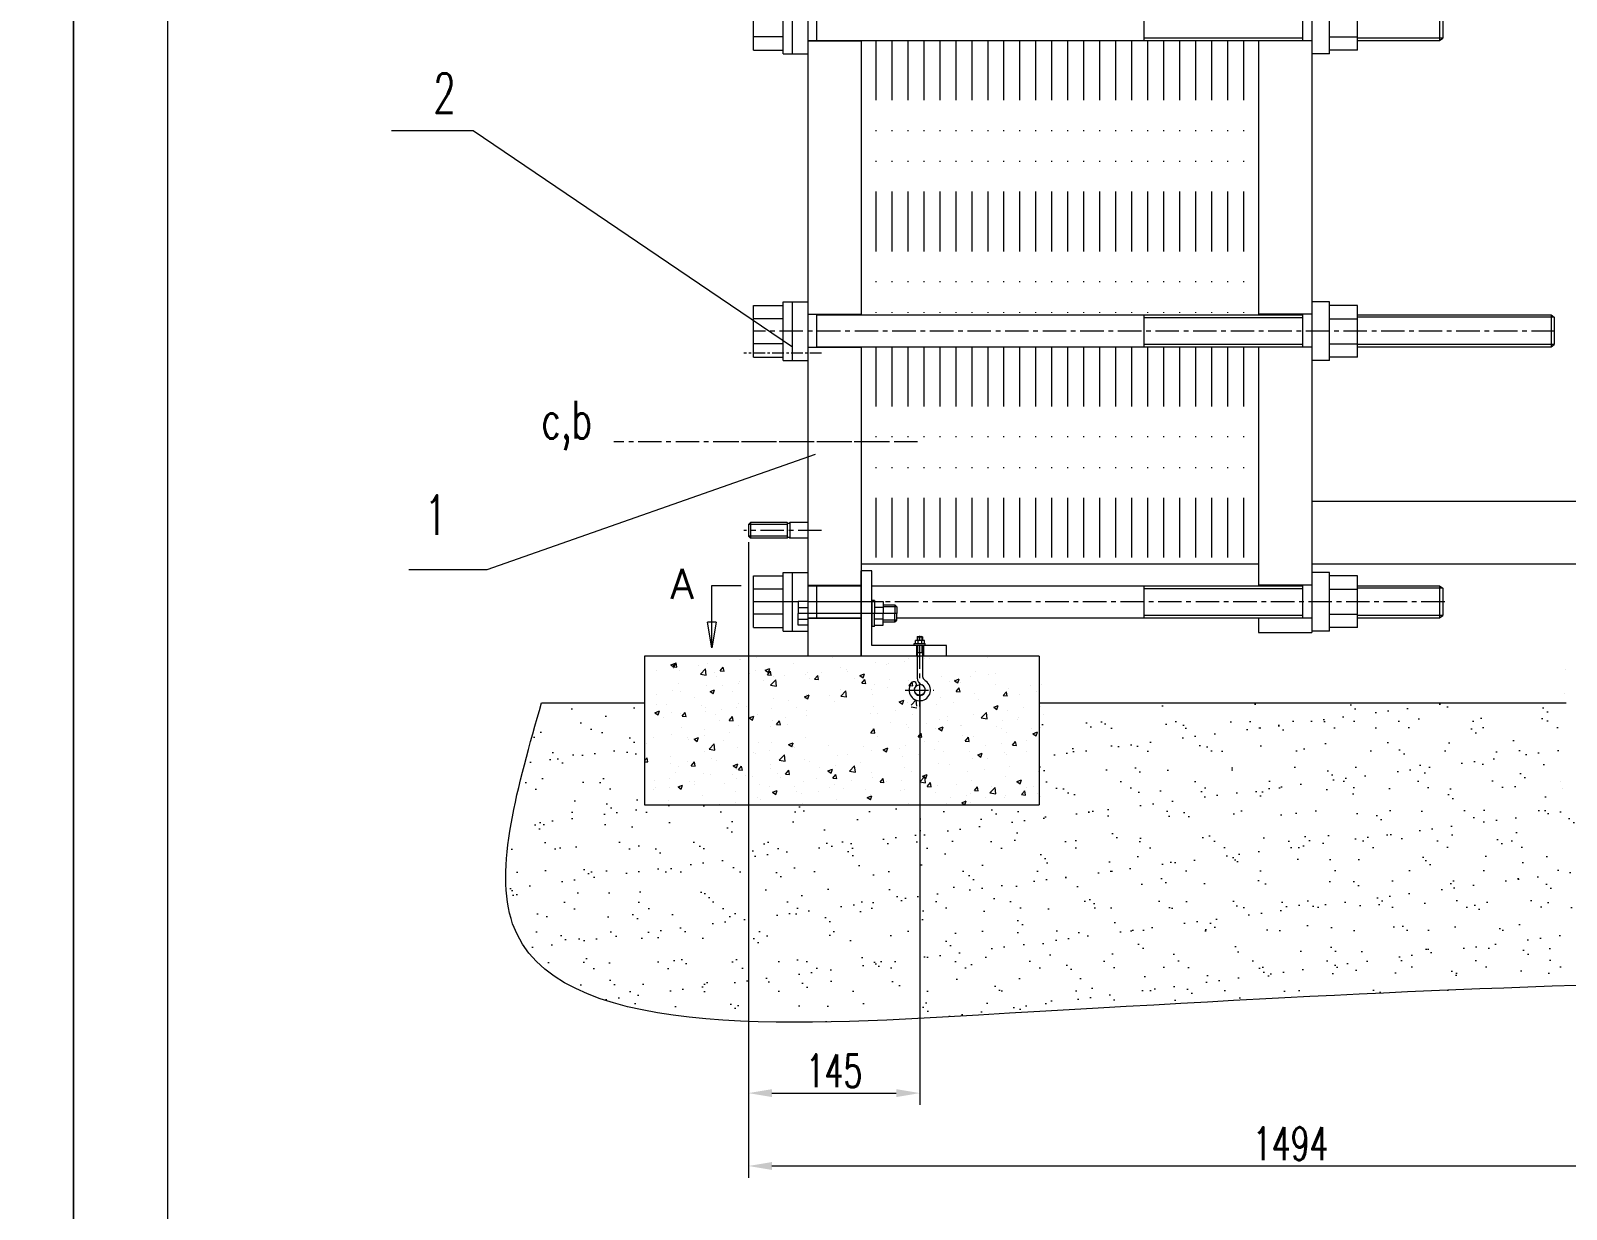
# Model space of a CAD drawing. Header units: millimetres. Extents: x -394 to 6212, y -2458 to 809.
# Drawn here: x 3237.2 to 3400.5, y -1777.1 to -1651.7 of the extents above; entities that cross this region are included whole.
import ezdxf

# ---------------------------------------------------------------- set-up
doc = ezdxf.new("R2010")
doc.units = ezdxf.units.MM
doc.header["$PDSIZE"] = -5
doc.linetypes.add('CENTERX2', pattern=[4, 2.5, -0.5, 0.5, -0.5])
doc.linetypes.add('DIVIDE', pattern=[31.75, 12.7, -6.35, 0, -6.35, 0, -6.35])
doc.layers.get('0').update_dxf_attribs({"lineweight": 18})
doc.layers.get('DEFPOINTS').update_dxf_attribs({"lineweight": 18})
for name, color, linetype, lineweight, true_color in [('1', 1, 'Continuous', 18, 0xff0000), ('2', 2, 'Continuous', 18, 0xffff00), ('3', 3, 'CENTERX2', 18, 0x00ff00), ('3尺寸线', 2, 'Continuous', 18, 0xffff00), ('4', 4, 'DIVIDE', 18, 0x00ffff)]:
    doc.layers.add(name, color=color, linetype=linetype, lineweight=lineweight, true_color=true_color)
doc.styles.add('HZ', font='txt.shx', dxfattribs={"width": 0.67, "bigfont": 'hztxt.shx'})
doc.styles.get("Standard").update_dxf_attribs({"font": 'txt.shx', "bigfont": 'gbcbig.shx'})
doc.styles.add('STYLE1', font='txt.shx', dxfattribs={"width": 0.67, "bigfont": 'hztxt.shx'})
doc.dimstyles.new('STANDARD$0', dxfattribs={"dimtxt": 3.5, "dimasz": 2.5, "dimexe": 1.25, "dimexo": 0.625, "dimtad": 1, "dimdec": 4, "dimdsep": 46, "dimtxsty": 'HZ', "dimcen": 2.5, "dimdle": 5, "dimadec": 0, "dimazin": 0, "dimtfac": 1, "dimtmove": 0, "dimatfit": 3, "dimfxl": 1, "dimtolj": 1, "dimlwd": -1, "dimlwe": -1, "dimarcsym": 0})

# ---------------------------------------------------------------- blocks, each defined once
blk = doc.blocks.new('_CLOSED')
at = {"color": 0, "linetype": 'ByBlock', "lineweight": -2}
for p, q in [((-1, 0.166667), (0, 0)), ((-1, 0.166667), (-1, -0.166667)), ((0, 0), (-1, -0.166667)), ((0, 0), (-1, 0))]:
    blk.add_line(p, q, dxfattribs=at)
blk = doc.blocks.new('*D395')
at = {"color": 0}
for p, q in [((3313.53, -1706.1), (3313.53, -1765.95)), ((3331.76, -1722.46), (3331.76, -1765.95)), ((3316.03, -1764.7), (3329.26, -1764.7))]:
    blk.add_line(p, q, dxfattribs=at)
for points in [[(3316.03, -1764.28), (3316.03, -1765.12), (3313.53, -1764.7)], [(3329.26, -1764.28), (3329.26, -1765.12), (3331.76, -1764.7)]]:
    blk.add_solid(points, dxfattribs=at)
at = {"layer": 'DEFPOINTS', "color": 0}
for p in [(3313.53, -1705.48), (3331.76, -1721.83), (3331.76, -1764.7)]:
    blk.add_point(p, dxfattribs=at)
at = {"color": 0, "insert": (3322.64, -1762.33), "char_height": 3.5, "attachment_point": 5, "style": 'HZ'}
blk.add_mtext('\\A1;145', dxfattribs=at)
blk = doc.blocks.new('*D396')
at = {"color": 0}
for p, q in [((3428.91, -1718.84), (3428.91, -1773.7)), ((3313.53, -1765.33), (3313.53, -1773.7)), ((3316.03, -1772.45), (3426.41, -1772.45))]:
    blk.add_line(p, q, dxfattribs=at)
for points in [[(3316.03, -1772.03), (3316.03, -1772.87), (3313.53, -1772.45)], [(3426.41, -1772.03), (3426.41, -1772.87), (3428.91, -1772.45)]]:
    blk.add_solid(points, dxfattribs=at)
at = {"layer": 'DEFPOINTS', "color": 0}
for p in [(3428.91, -1718.22), (3313.53, -1764.7), (3428.91, -1772.45)]:
    blk.add_point(p, dxfattribs=at)
at = {"color": 0, "insert": (3371.22, -1770.08), "char_height": 3.5, "attachment_point": 5, "style": 'HZ'}
blk.add_mtext('\\A1;1494', dxfattribs=at)

msp = doc.modelspace()

# ---------------------------------------------------------------- hatches: boundary and pattern name
at = {"layer": '2'}
h = msp.add_hatch(dxfattribs=at)
h.set_pattern_fill('AR-SAND', color=256, scale=0.1, style=0)
h.set_pattern_definition([(37.5, (2525.191, -2369.4967), (-0.160003, 4.894132), [0, -3.8608, 0, -4.318, 0, -4.1275]), (7.5, (2525.191, -2369.497), (4.495233, 7.16825), [0, -2.0828, 0, -3.4798, 0, -1.3335]), (327.5, (2522.067, -2369.4967), (7.909924, 0.014372), [0, -1.27, 0, -4.572, 0, -5.969]), (317.5, (2522.067, -2369.497), (7.635565, 2.229293), [0, -0.635, 0, -2.9972, 0, -3.429])])
edge = h.paths.add_edge_path(flags=0)
edge.add_spline(control_points=[(3291.53123, -1723.18442), (3288.98253, -1732.03564), (3281.00302, -1759.74711), (3361.56967, -1755.01234), (3398.57235, -1752.92829), (3438.7787, -1752.56998), (3443.57233, -1750.75601)], knot_values=[0, 0, 0, 0, 24.206218146, 75.785082964, 166.21556934, 183.086751471, 183.086751471, 183.086751471, 183.086751471], weights=[1, 1, 1, 1, 1, 1, 1], degree=3, periodic=0)
edge.add_line((3443.57233, -1750.75601), (3434.89312, -1734.05867))
edge.add_line((3434.89312, -1734.05867), (3400.5379, -1734.05867))
edge.add_line((3400.5379, -1734.05867), (3400.5379, -1723.18442))
edge.add_line((3400.5379, -1723.18442), (3344.44263, -1723.18442))
edge.add_line((3344.44263, -1723.18442), (3344.44263, -1734.05867))
edge.add_line((3344.44263, -1734.05867), (3302.48943, -1734.05867))
edge.add_line((3302.48943, -1734.05867), (3302.48943, -1723.18442))
edge.add_line((3302.48943, -1723.18442), (3291.53123, -1723.18442))

# ---------------------------------------------------------------- linework, layer by layer
at = {"lineweight": 0}
for p, q in [((3317.63438, -1704.23232), (3313.53056, -1704.23232)), ((3317.63438, -1705.4772), (3313.53056, -1705.4772))]:
    msp.add_line(p, q, dxfattribs=at)
at = {"layer": '1'}
for p, q in [((3251.74256, -1526.0524), (3251.74256, -1926.0524)), ((3314.07821, -1653.79951), (3314.07821, -1648.31755)), ((3317.21593, -1654.17758), (3317.21593, -1647.93948)), ((3318.21049, -1654.17758), (3318.21049, -1647.93948)), ((3375.35109, -1654.17758), (3375.35109, -1647.93948)), ((3378.32836, -1653.79951), (3378.32836, -1648.31755)), ((3320.79726, -1652.80709), (3320.79726, -1649.30997)), ((3355.61849, -1652.75983), (3355.61849, -1649.35723)), ((3372.51559, -1652.80709), (3372.51559, -1649.30997)), ((3317.21593, -1652.38176), (3314.07821, -1652.38176)), ((3319.8521, -1652.75983), (3372.51559, -1652.75983)), ((3319.8521, -1652.80709), (3325.5221, -1652.80709)), ((3373.46076, -1652.80709), (3367.79076, -1652.80709)), ((3375.35109, -1652.38176), (3378.32836, -1652.38176)), ((3378.32836, -1652.75983), (3387.05413, -1652.75983)), ((3314.07821, -1653.79951), (3317.21593, -1653.79951)), ((3375.35109, -1654.17758), (3373.46076, -1654.17758)), ((3378.32836, -1653.79951), (3375.35109, -1653.79951)), ((3314.07821, -1686.42487), (3314.07821, -1680.9429)), ((3314.07821, -1680.9429), (3317.21593, -1680.9429)), ((3314.07821, -1680.9429), (3317.21593, -1680.9429)), ((3317.21593, -1686.80293), (3317.21593, -1680.56484)), ((3318.21049, -1686.80293), (3318.21049, -1680.56484)), ((3375.35109, -1680.56484), (3373.46076, -1680.56484)), ((3375.35109, -1686.80293), (3375.35109, -1680.56484)), ((3378.32836, -1680.9429), (3375.35109, -1680.9429)), ((3378.32836, -1686.42487), (3378.32836, -1680.9429)), ((3317.21593, -1682.36065), (3314.07821, -1682.36065)), ((3319.8521, -1681.87458), (3325.5221, -1681.87458)), ((3320.79726, -1685.37169), (3320.79726, -1681.87458)), ((3320.79726, -1681.92183), (3372.51559, -1681.92183)), ((3355.61849, -1685.32443), (3355.61849, -1681.92183)), ((3373.46076, -1681.87458), (3367.79076, -1681.87458)), ((3372.51559, -1685.37169), (3372.51559, -1681.87458)), ((3375.35109, -1682.36065), (3378.32836, -1682.36065)), ((3378.32836, -1681.92183), (3398.92237, -1681.92183)), ((3317.21593, -1685.00712), (3314.07821, -1685.00712)), ((3319.8521, -1685.37169), (3325.5221, -1685.37169)), ((3320.79726, -1685.32443), (3372.51559, -1685.32443)), ((3373.46076, -1685.37169), (3367.79076, -1685.37169)), ((3375.35109, -1685.00712), (3378.32836, -1685.00712)), ((3378.32836, -1685.32443), (3398.92237, -1685.32443)), ((3314.07821, -1686.42487), (3317.21593, -1686.42487)), ((3375.35109, -1686.80293), (3373.46076, -1686.80293)), ((3378.32836, -1686.42487), (3375.35109, -1686.42487)), ((3314.07821, -1709.70063), (3317.21593, -1709.70063)), ((3314.07821, -1709.70063), (3317.21593, -1709.70063)), ((3314.07821, -1715.18259), (3314.07821, -1709.70063)), ((3317.21593, -1715.56066), (3317.21593, -1709.32256)), ((3318.21049, -1715.56066), (3318.21049, -1709.32256)), ((3375.35109, -1709.32256), (3373.46076, -1709.32256)), ((3375.35109, -1715.56066), (3375.35109, -1709.32256)), ((3378.32836, -1709.70063), (3375.35109, -1709.70063)), ((3378.32836, -1715.18259), (3378.32836, -1709.70063)), ((3317.21593, -1711.11837), (3314.07821, -1711.11837)), ((3319.8521, -1710.69305), (3325.5221, -1710.69305)), ((3319.8521, -1710.74031), (3325.5221, -1710.74031)), ((3320.79726, -1714.19017), (3320.79726, -1710.69305)), ((3326.6561, -1710.74031), (3372.51559, -1710.74031)), ((3355.61849, -1714.14291), (3355.61849, -1710.74031)), ((3373.46076, -1710.69305), (3367.79076, -1710.69305)), ((3372.51559, -1714.19017), (3372.51559, -1710.69305)), ((3375.35109, -1711.11837), (3378.32836, -1711.11837)), ((3378.32836, -1710.74031), (3387.05413, -1710.74031)), ((3317.21593, -1713.76484), (3314.07821, -1713.76484)), ((3314.07821, -1715.18259), (3317.21593, -1715.18259)), ((3319.8521, -1714.14291), (3325.5221, -1714.14291)), ((3319.8521, -1714.19017), (3325.5221, -1714.19017)), ((3329.31499, -1714.14291), (3372.51559, -1714.14291)), ((3373.46076, -1714.19017), (3367.79076, -1714.19017)), ((3375.35109, -1713.76484), (3378.32836, -1713.76484)), ((3378.32836, -1715.18259), (3375.35109, -1715.18259)), ((3378.32836, -1714.14291), (3387.05413, -1714.14291)), ((3331.17443, -1717.08505), (3331.17443, -1716.88694)), ((3331.17443, -1716.88694), (3332.34376, -1716.88694)), ((3331.4819, -1716.19126), (3331.5281, -1716.14506)), ((3331.4819, -1716.19126), (3332.0363, -1716.19126)), ((3331.4819, -1716.19126), (3331.4819, -1716.55074)), ((3331.5281, -1716.14506), (3331.9901, -1716.14506)), ((3332.0363, -1716.19126), (3331.9901, -1716.14506)), ((3332.0363, -1716.19126), (3332.0363, -1716.55074)), ((3332.34376, -1717.08505), (3332.34376, -1716.88694)), ((3375.35109, -1715.56066), (3373.46076, -1715.56066)), ((3331.4819, -1717.08505), (3331.4819, -1720.54285)), ((3332.0363, -1717.08505), (3332.0363, -1720.21373))]:
    msp.add_line(p, q, dxfattribs=at)
at = {"layer": '1', "ltscale": 0.25}
for p, q in [((3373.46076, -1573.97425), (3373.46076, -1715.69905)), ((3319.8521, -1601.53045), (3319.8521, -1701.54925)), ((3373.46076, -1647.93948), (3373.46076, -1654.17758)), ((3387.05413, -1649.35723), (3387.05413, -1652.75983)), ((3387.39433, -1649.6087), (3387.39433, -1652.50835)), ((3325.5221, -1652.75983), (3325.5221, -1663.55995)), ((3367.79076, -1652.75983), (3367.79076, -1663.55995)), ((3387.05413, -1652.75983), (3387.39433, -1652.50835)), ((3317.21593, -1654.17758), (3319.8521, -1654.17758)), ((3325.5221, -1657.47966), (3325.5221, -1681.92183)), ((3367.79076, -1657.47966), (3367.79076, -1681.92183)), ((3317.21593, -1680.56484), (3319.8521, -1680.56484)), ((3317.21593, -1680.56484), (3319.8521, -1680.56484)), ((3319.8521, -1680.50408), (3319.8521, -1686.74218)), ((3373.46076, -1680.56484), (3373.46076, -1686.80293)), ((3398.92237, -1681.92183), (3398.92237, -1685.32443)), ((3398.92237, -1681.92183), (3399.26257, -1682.17331)), ((3399.26257, -1682.17331), (3399.26257, -1685.07296)), ((3399.26257, -1682.23406), (3399.26257, -1685.07296)), ((3325.5221, -1685.32443), (3325.5221, -1708.43994)), ((3367.79076, -1685.32443), (3367.79076, -1708.43994)), ((3398.92237, -1685.32443), (3399.26257, -1685.07296)), ((3317.21593, -1686.80293), (3319.8521, -1686.80293)), ((3319.8521, -1701.54925), (3319.8521, -1718.21905)), ((3367.79076, -1701.54925), (3367.79076, -1703.24995)), ((3419.14537, -1701.77605), (3373.46076, -1701.77605)), ((3325.5221, -1706.65255), (3325.5221, -1718.21905)), ((3367.79076, -1706.65255), (3367.79076, -1710.74031)), ((3367.79076, -1708.43994), (3325.5221, -1708.43994)), ((3419.14537, -1708.43994), (3373.46076, -1708.43994)), ((3317.21593, -1709.32256), (3319.8521, -1709.32256)), ((3373.46076, -1709.32256), (3373.46076, -1715.56066)), ((3387.05413, -1710.74031), (3387.05413, -1714.14291)), ((3387.05413, -1710.74031), (3387.39433, -1710.99178)), ((3387.39433, -1710.99178), (3387.39433, -1713.89143)), ((3318.83076, -1712.43508), (3318.83076, -1713.68305)), ((3319.8521, -1712.43508), (3318.83076, -1712.43508)), ((3318.83076, -1713.05906), (3319.8521, -1713.05906)), ((3318.83076, -1714.93102), (3318.83076, -1713.68305)), ((3319.8521, -1712.43508), (3319.8521, -1714.93102)), ((3326.6561, -1712.29787), (3326.6561, -1715.06823)), ((3326.92412, -1712.29787), (3326.6561, -1712.29787)), ((3326.92412, -1712.29787), (3326.92412, -1713.68305)), ((3326.92412, -1712.43508), (3327.86857, -1712.43508)), ((3327.86857, -1713.05906), (3326.92412, -1713.05906)), ((3326.92412, -1715.06823), (3326.92412, -1713.68305)), ((3327.86857, -1712.43508), (3327.86857, -1713.68305)), ((3327.86857, -1712.77698), (3329.10548, -1712.77698)), ((3327.86857, -1714.93102), (3327.86857, -1713.68305)), ((3327.86857, -1714.93102), (3327.86857, -1713.68305)), ((3329.10548, -1712.77698), (3329.10548, -1713.68305)), ((3329.10548, -1712.77698), (3329.31499, -1712.97762)), ((3329.10548, -1714.58911), (3329.10548, -1713.68305)), ((3329.31499, -1712.97762), (3329.31499, -1713.68305)), ((3329.31499, -1714.38848), (3329.31499, -1713.68305)), ((3318.83076, -1714.30703), (3319.8521, -1714.30703)), ((3319.8521, -1714.93102), (3318.83076, -1714.93102)), ((3326.92412, -1715.06823), (3326.6561, -1715.06823)), ((3327.86857, -1714.30703), (3326.92412, -1714.30703)), ((3326.92412, -1714.93102), (3327.86857, -1714.93102)), ((3327.86857, -1714.58911), (3329.10548, -1714.58911)), ((3329.10548, -1714.58911), (3329.31499, -1714.38848)), ((3367.79076, -1714.14291), (3367.79076, -1715.69905)), ((3387.05413, -1714.14291), (3387.39433, -1713.89143)), ((3317.21593, -1715.56066), (3319.8521, -1715.56066)), ((3367.79076, -1715.69905), (3373.46076, -1715.69905)), ((3325.5221, -1718.21905), (3319.8521, -1718.21905))]:
    msp.add_line(p, q, dxfattribs=at)
at = {"layer": '1', "lineweight": 0}
for p, q in [((3313.73804, -1704.02484), (3313.53056, -1704.23232)), ((3313.53056, -1704.23232), (3313.53056, -1705.4772)), ((3313.73804, -1705.68468), (3313.53056, -1705.4772)), ((3317.63767, -1704.02484), (3313.73804, -1704.02484)), ((3313.73804, -1704.02484), (3313.73804, -1705.68468)), ((3317.63438, -1704.02484), (3317.63438, -1705.68468)), ((3317.63767, -1704.55477), (3317.63438, -1704.55477)), ((3319.8521, -1704.02484), (3317.9451, -1704.02484)), ((3317.9456, -1704.02484), (3317.9456, -1705.68468)), ((3317.63767, -1705.68468), (3313.73804, -1705.68468)), ((3317.63767, -1705.68468), (3317.63438, -1705.68468)), ((3317.63767, -1705.68468), (3317.63438, -1705.68468)), ((3319.8521, -1705.68468), (3317.9451, -1705.68468)), ((3344.44263, -1718.21905), (3302.48943, -1718.21905)), ((3302.48943, -1718.21905), (3302.48943, -1734.05867)), ((3331.4819, -1717.84354), (3332.0363, -1717.84354)), ((3344.44263, -1718.21905), (3344.44263, -1734.05867)), ((3291.53123, -1723.18442), (3302.48943, -1723.18442)), ((3344.44263, -1723.18442), (3400.5379, -1723.18442)), ((3302.48943, -1734.05867), (3344.44263, -1734.05867))]:
    msp.add_line(p, q, dxfattribs=at)
at = {"layer": '1', "ltscale": 200}
for p, q in [((3326.6561, -1709.14705), (3325.5221, -1709.14705)), ((3325.5221, -1718.21905), (3325.5221, -1709.14705)), ((3326.6561, -1717.08505), (3326.6561, -1709.14705)), ((3334.5941, -1718.21905), (3325.5221, -1718.21905)), ((3334.5941, -1717.08505), (3326.6561, -1717.08505)), ((3334.5941, -1718.21905), (3334.5941, -1717.08505))]:
    msp.add_line(p, q, dxfattribs=at)
at = {"layer": '1', "ltscale": 0.1}
for p, q in [((3332.25393, -1716.55074), (3331.29012, -1716.55074)), ((3331.29012, -1716.88396), (3331.29012, -1716.55074)), ((3331.5788, -1716.88396), (3331.5788, -1716.55074)), ((3331.96526, -1716.88396), (3331.96526, -1716.55074)), ((3332.25393, -1716.88694), (3332.25393, -1716.55074)), ((3331.39602, -1717.08505), (3331.39602, -1718.21905)), ((3332.16068, -1717.08505), (3332.16068, -1718.21905))]:
    msp.add_line(p, q, dxfattribs=at)
at = {"layer": '1', "lineweight": 0}
for centre, start, end in [((3317.79139, -1703.91044), 216.6590614, 323.3409386), ((3317.79139, -1705.79909), 36.6590614, 143.3409386)]:
    msp.add_arc(centre, 0.19162, start, end, dxfattribs=at)
at = {"layer": '1'}
for centre, radius, start, end in [((3332.8448, -1720.21373), 0.8085, 180, 236.1390686), ((3331.7591, -1721.83181), 1.14007, 136.2364017, 56.1390686), ((3331.13594, -1721.23498), 0.2772, 316.2364017, 136.2364017), ((3331.7591, -1721.83181), 0.58567, 136.2364017, 67.5989023), ((3332.2904, -1720.54285), 0.8085, 180, 247.5989023)]:
    msp.add_arc(centre, radius, start, end, dxfattribs=at)
at = {"layer": '2'}
for p, q in [((3241.74256, -1516.0524), (3241.74256, -1936.0524)), ((3355.61849, -1652.47628), (3372.51559, -1652.47628)), ((3355.61849, -1682.20538), (3372.51559, -1682.20538)), ((3355.61849, -1685.04088), (3372.51559, -1685.04088)), ((3309.63927, -1714.62527), (3309.63927, -1710.71037)), ((3309.63927, -1710.71037), (3312.76318, -1710.71037)), ((3355.61849, -1711.02386), (3372.51559, -1711.02386)), ((3355.61849, -1713.85936), (3372.51559, -1713.85936)), ((3331.5281, -1716.14506), (3331.5281, -1716.55074)), ((3331.9901, -1716.14506), (3331.9901, -1716.55074)), ((3314.36356, -1718.39803), (3314.36356, -1718.39803)), ((3322.43002, -1718.32616), (3322.43002, -1718.32616)), ((3330.59655, -1718.4633), (3330.59655, -1718.4633)), ((3331.5281, -1717.08505), (3331.5281, -1717.84354)), ((3331.54524, -1718.21905), (3331.61411, -1718.2655)), ((3331.61319, -1718.26782), (3331.62955, -1718.21905)), ((3331.9901, -1717.08505), (3331.9901, -1717.84354)), ((3332.27193, -1718.46166), (3332.27193, -1718.46166)), ((3332.8219, -1718.48639), (3332.8219, -1718.48639)), ((3335.1793, -1718.26947), (3335.1793, -1718.26947)), ((3338.91606, -1718.42735), (3338.91606, -1718.42735)), ((3303.78682, -1719.79049), (3303.78682, -1719.79049)), ((3305.26455, -1719.16713), (3305.75467, -1718.97899)), ((3305.26455, -1719.16713), (3305.61274, -1719.40199)), ((3305.5006, -1719.35589), (3305.83806, -1718.95372)), ((3305.5006, -1719.35589), (3305.919, -1719.39249)), ((3305.5392, -1719.55978), (3305.5392, -1719.55978)), ((3305.55659, -1719.55759), (3305.55659, -1719.55759)), ((3305.61182, -1719.40429), (3305.75375, -1718.98128)), ((3305.91808, -1719.39479), (3305.83715, -1718.95602)), ((3306.1534, -1719.78217), (3306.1534, -1719.78217)), ((3308.19032, -1719.21075), (3308.19032, -1719.21075)), ((3308.41402, -1720.16154), (3308.95924, -1719.5933)), ((3308.41402, -1720.16153), (3309.03657, -1720.25809)), ((3309.03562, -1720.25983), (3308.95828, -1719.59504)), ((3309.15065, -1719.06472), (3309.15065, -1719.06472)), ((3309.89016, -1719.94005), (3309.89016, -1719.94005)), ((3310.52142, -1719.79515), (3310.85888, -1719.39298)), ((3310.52142, -1719.79515), (3310.93982, -1719.83176)), ((3310.9389, -1719.83406), (3310.85797, -1719.39528)), ((3312.61118, -1718.62874), (3312.61118, -1718.62874)), ((3312.68639, -1718.61659), (3312.68639, -1718.61659)), ((3313.62692, -1720.09794), (3313.62692, -1720.09794)), ((3314.26542, -1719.72763), (3314.26542, -1719.72763)), ((3315.32445, -1719.72775), (3315.81458, -1719.53961)), ((3315.32445, -1719.72775), (3315.67265, -1719.96261)), ((3315.54224, -1720.23442), (3315.8797, -1719.83225)), ((3315.67172, -1719.96491), (3315.81366, -1719.5419)), ((3315.95973, -1720.27333), (3315.87879, -1719.83455)), ((3318.34772, -1719.02689), (3318.34772, -1719.02689)), ((3319.83104, -1719.92914), (3319.83104, -1719.92914)), ((3321.34642, -1719.99717), (3321.34642, -1719.99717)), ((3323.36678, -1719.48101), (3323.36678, -1719.48101)), ((3323.99755, -1719.64814), (3323.99755, -1719.64814)), ((3324.10733, -1719.86313), (3324.10733, -1719.86313)), ((3325.38436, -1720.28836), (3325.87449, -1720.10022)), ((3325.73163, -1720.52553), (3325.87356, -1720.10253)), ((3327.00249, -1718.95617), (3327.00249, -1718.95617)), ((3328.18963, -1719.16239), (3328.18963, -1719.16239)), ((3328.4184, -1719.06612), (3328.4184, -1719.06612)), ((3330.17078, -1718.83542), (3330.17078, -1718.83542)), ((3337.68288, -1719.82059), (3337.68288, -1719.82059)), ((3339.02761, -1720.21061), (3339.02761, -1720.21061)), ((3339.80477, -1720.08552), (3339.80477, -1720.08552)), ((3400.47165, -1719.65392), (3400.47165, -1719.65392)), ((3306.10081, -1721.1291), (3306.10081, -1721.1291)), ((3309.06553, -1721.39498), (3309.06553, -1721.39498)), ((3309.44289, -1721.98547), (3309.93302, -1721.79732)), ((3309.79017, -1722.22262), (3309.9321, -1721.79962)), ((3310.18311, -1720.42836), (3310.18311, -1720.42836)), ((3310.76969, -1721.38962), (3310.76969, -1721.38962)), ((3312.52207, -1721.15891), (3312.52207, -1721.15891)), ((3312.60127, -1720.94685), (3312.60127, -1720.94685)), ((3315.17319, -1720.80989), (3315.17319, -1720.80989)), ((3315.54224, -1720.23442), (3315.96064, -1720.27102)), ((3315.8847, -1721.32017), (3316.42992, -1720.75193)), ((3315.8847, -1721.32017), (3316.50726, -1721.41672)), ((3315.94272, -1721.2646), (3315.94272, -1721.2646)), ((3316.23698, -1720.42201), (3316.23698, -1720.42201)), ((3316.5063, -1721.41847), (3316.42896, -1720.75368)), ((3317.36367, -1720.25582), (3317.36367, -1720.25582)), ((3319.59404, -1720.22787), (3319.59404, -1720.22787)), ((3320.02502, -1720.56386), (3320.02502, -1720.56386)), ((3320.56306, -1720.67368), (3320.90052, -1720.27151)), ((3320.56306, -1720.67368), (3320.98146, -1720.71029)), ((3320.98055, -1720.7126), (3320.89961, -1720.27382)), ((3321.10043, -1720.41371), (3321.10043, -1720.41371)), ((3323.28167, -1721.81126), (3323.28167, -1721.81126)), ((3324.83719, -1720.57159), (3324.83719, -1720.57159)), ((3325.38436, -1720.28836), (3325.73255, -1720.52322)), ((3325.58388, -1721.11295), (3325.92134, -1720.71078)), ((3325.58388, -1721.11295), (3326.00228, -1721.14955)), ((3326.00137, -1721.15187), (3325.92043, -1720.71309)), ((3326.57691, -1721.827), (3326.57691, -1721.827)), ((3326.91737, -1721.28643), (3326.91737, -1721.28643)), ((3328.32929, -1721.5963), (3328.32929, -1721.5963)), ((3328.57394, -1720.72947), (3328.57394, -1720.72947)), ((3330.51143, -1720.79356), (3330.51143, -1720.79356)), ((3330.6047, -1721.35411), (3330.94217, -1720.95194)), ((3330.6047, -1721.35411), (3331.0231, -1721.39071)), ((3330.863, -1721.41398), (3330.863, -1721.41398)), ((3331.02219, -1721.39303), (3330.94125, -1720.95426)), ((3330.98042, -1721.04917), (3330.98042, -1721.04917)), ((3332.3107, -1720.88736), (3332.3107, -1720.88736)), ((3334.04718, -1720.34543), (3334.04718, -1720.34543)), ((3334.9453, -1720.91135), (3334.9453, -1720.91135)), ((3335.40127, -1720.66526), (3335.40127, -1720.66526)), ((3335.44426, -1720.84898), (3335.93439, -1720.66083)), ((3335.44426, -1720.84898), (3335.79246, -1721.08384)), ((3335.62552, -1721.99148), (3335.96299, -1721.58931)), ((3335.79153, -1721.08615), (3335.93347, -1720.66315)), ((3336.04301, -1722.03041), (3335.96207, -1721.59163)), ((3336.04746, -1721.04524), (3336.04746, -1721.04524)), ((3337.15365, -1720.43455), (3337.15365, -1720.43455)), ((3339.78422, -1721.20313), (3339.78422, -1721.20313)), ((3341.19182, -1721.65797), (3341.19182, -1721.65797)), ((3343.52097, -1721.36101), (3343.52097, -1721.36101)), ((3344.72757, -1721.20984), (3344.72757, -1721.20984)), ((3303.69581, -1723.3668), (3303.69581, -1723.3668)), ((3303.69771, -1722.32066), (3303.69771, -1722.32066)), ((3304.79026, -1723.35914), (3304.79026, -1723.35914)), ((3305.47147, -1721.88785), (3305.47147, -1721.88785)), ((3306.34884, -1721.97164), (3306.34884, -1721.97164)), ((3307.77812, -1722.66607), (3307.77812, -1722.66607)), ((3309.4429, -1721.98547), (3309.79109, -1722.22033)), ((3311.86042, -1721.96533), (3311.86042, -1721.96533)), ((3312.51615, -1723.2771), (3312.51615, -1723.2771)), ((3316.15186, -1722.75227), (3316.15186, -1722.75227)), ((3317.75256, -1722.98875), (3317.75256, -1722.98875)), ((3319.5028, -1722.54608), (3319.99293, -1722.35794)), ((3319.5028, -1722.54608), (3319.851, -1722.78094)), ((3319.50494, -1722.75805), (3319.50494, -1722.75805)), ((3319.74592, -1722.25939), (3319.74592, -1722.25939)), ((3319.85007, -1722.78324), (3319.992, -1722.36024)), ((3322.15606, -1722.40902), (3322.15606, -1722.40902)), ((3322.69839, -1723.01355), (3322.69839, -1723.01355)), ((3323.35539, -1722.4788), (3323.90061, -1721.91057)), ((3323.35539, -1722.4788), (3323.97795, -1722.57535)), ((3323.97699, -1722.57711), (3323.89965, -1721.91232)), ((3326.7807, -1722.31282), (3326.7807, -1722.31282)), ((3329.56271, -1723.10669), (3330.05284, -1722.91855)), ((3329.56271, -1723.10669), (3329.9109, -1723.34156)), ((3329.90998, -1723.34387), (3330.05191, -1722.92086)), ((3330.42631, -1723.12381), (3330.42631, -1723.12381)), ((3330.82608, -1723.43933), (3331.3713, -1722.87109)), ((3331.44767, -1723.53764), (3331.37034, -1722.87285)), ((3333.55978, -1723.42614), (3333.55978, -1723.42614)), ((3333.96206, -1722.67568), (3333.96206, -1722.67568)), ((3335.31216, -1723.19543), (3335.31216, -1723.19543)), ((3335.62552, -1721.99148), (3336.04393, -1722.02808)), ((3337.59777, -1722.15085), (3337.59777, -1722.15085)), ((3337.96328, -1722.84641), (3337.96328, -1722.84641)), ((3339.62261, -1723.66731), (3340.11274, -1723.47917)), ((3339.96988, -1723.90449), (3340.11182, -1723.48148)), ((3340.64634, -1722.43074), (3340.98381, -1722.02857)), ((3340.64634, -1722.43074), (3341.06475, -1722.46735)), ((3341.06383, -1722.46968), (3340.98289, -1722.0309)), ((3342.38414, -1722.26439), (3342.38414, -1722.26439)), ((3344.13651, -1722.03368), (3344.13651, -1722.03368)), ((3400.38254, -1722.18409), (3400.38254, -1722.18409)), ((3302.52944, -1724.14153), (3302.52944, -1724.14153)), ((3303.56134, -1724.24318), (3304.05147, -1724.05504)), ((3303.56134, -1724.24318), (3303.90953, -1724.47804)), ((3303.90861, -1724.48034), (3304.05054, -1724.05733)), ((3304.50735, -1724.73252), (3304.50735, -1724.73252)), ((3305.38635, -1724.21811), (3305.38635, -1724.21811)), ((3306.26619, -1724.29941), (3306.26619, -1724.29941)), ((3306.47186, -1724.62123), (3306.80932, -1724.21906)), ((3306.47186, -1724.62123), (3306.89026, -1724.65784)), ((3306.88934, -1724.66014), (3306.8084, -1724.22136)), ((3308.52702, -1723.51702), (3308.52702, -1723.51702)), ((3308.9282, -1724.1505), (3308.9282, -1724.1505)), ((3308.98041, -1723.72523), (3308.98041, -1723.72523)), ((3310.00295, -1724.4573), (3310.00295, -1724.4573)), ((3310.45148, -1725.11576), (3310.45148, -1725.11576)), ((3310.68058, -1723.9198), (3310.68058, -1723.9198)), ((3311.49268, -1725.0605), (3311.83014, -1724.65833)), ((3311.49268, -1725.0605), (3311.91108, -1725.0971)), ((3311.91016, -1725.09941), (3311.82922, -1724.66063)), ((3312.26377, -1723.67491), (3312.26377, -1723.67491)), ((3313.33171, -1723.57077), (3313.33171, -1723.57077)), ((3313.62124, -1724.8038), (3314.11137, -1724.61566)), ((3313.62124, -1724.8038), (3313.96944, -1725.03866)), ((3313.73971, -1724.61518), (3313.73971, -1724.61518)), ((3313.96851, -1725.04096), (3314.11045, -1724.61795)), ((3314.53379, -1724.41502), (3314.53379, -1724.41502)), ((3316.00053, -1723.83279), (3316.00053, -1723.83279)), ((3316.06674, -1725.08252), (3316.06674, -1725.08252)), ((3316.5135, -1725.49976), (3316.85096, -1725.09759)), ((3316.93098, -1725.53868), (3316.85004, -1725.0999)), ((3317.47647, -1724.77306), (3317.47647, -1724.77306)), ((3318.61609, -1723.71429), (3318.61609, -1723.71429)), ((3319.6608, -1724.58965), (3319.6608, -1724.58965)), ((3319.73729, -1723.99067), (3319.73729, -1723.99067)), ((3326.4878, -1724.35718), (3326.4878, -1724.35718)), ((3326.83225, -1723.61669), (3326.83225, -1723.61669)), ((3327.2108, -1724.30644), (3327.2108, -1724.30644)), ((3329.13893, -1724.00815), (3329.13893, -1724.00815)), ((3330.82608, -1723.63743), (3331.44864, -1723.73399)), ((3330.94756, -1724.46433), (3330.94756, -1724.46433)), ((3333.87694, -1725.00594), (3333.87694, -1725.00594)), ((3334.65629, -1725.08799), (3334.65629, -1725.08799)), ((3334.68432, -1724.62221), (3334.68432, -1724.62221)), ((3337.51265, -1724.4811), (3337.51265, -1724.4811)), ((3338.29677, -1724.79607), (3338.84199, -1724.22783)), ((3338.29677, -1724.79607), (3338.91932, -1724.89262)), ((3338.42107, -1724.78009), (3338.42107, -1724.78009)), ((3338.73859, -1724.38726), (3338.73859, -1724.38726)), ((3338.91836, -1724.89438), (3338.84102, -1724.2296)), ((3339.62261, -1723.66731), (3339.97081, -1723.90217)), ((3340.54265, -1725.02527), (3340.54265, -1725.02527)), ((3341.1067, -1723.98823), (3341.1067, -1723.98823)), ((3342.15783, -1724.93798), (3342.15783, -1724.93798)), ((3342.29503, -1724.79457), (3342.29503, -1724.79457)), ((3342.8209, -1723.68652), (3342.8209, -1723.68652)), ((3344.64245, -1723.5401), (3344.64245, -1723.5401)), ((3344.94615, -1724.44554), (3344.94615, -1724.44554)), ((3305.30123, -1726.54836), (3305.30123, -1726.54836)), ((3306.36918, -1725.81649), (3306.36918, -1725.81649)), ((3308.83909, -1726.68068), (3308.83909, -1726.68068)), ((3308.89529, -1726.05549), (3308.89529, -1726.05549)), ((3311.49022, -1726.33165), (3311.49022, -1726.33165)), ((3312.43104, -1725.60736), (3312.43104, -1725.60736)), ((3315.91107, -1725.74964), (3315.91107, -1725.74964)), ((3316.5135, -1725.49976), (3316.9319, -1725.53637)), ((3317.66345, -1725.51893), (3317.66345, -1725.51893)), ((3326.49168, -1726.48946), (3326.49168, -1726.48946)), ((3326.55514, -1726.37829), (3326.8926, -1725.97612)), ((3326.55514, -1726.37829), (3326.97354, -1726.4149)), ((3326.74714, -1725.94694), (3326.74714, -1725.94694)), ((3326.97262, -1726.41722), (3326.89168, -1725.97844)), ((3328.68674, -1725.24672), (3328.68674, -1725.24672)), ((3330.34119, -1725.45407), (3330.34119, -1725.45407)), ((3330.57399, -1725.78873), (3330.57399, -1725.78873)), ((3331.57596, -1726.81756), (3331.91343, -1726.41539)), ((3331.71829, -1726.18702), (3331.71829, -1726.18702)), ((3331.99344, -1726.85648), (3331.91251, -1726.41771)), ((3332.42349, -1725.4046), (3332.42349, -1725.4046)), ((3333.47067, -1725.95632), (3333.47067, -1725.95632)), ((3333.74106, -1725.92503), (3334.23119, -1725.73688)), ((3333.74106, -1725.92503), (3334.08925, -1726.15989)), ((3334.08832, -1726.1622), (3334.23026, -1725.7392)), ((3336.1218, -1725.60729), (3336.1218, -1725.60729)), ((3336.16025, -1725.56248), (3336.16025, -1725.56248)), ((3336.3336, -1726.62496), (3336.3336, -1726.62496)), ((3339.89701, -1725.72037), (3339.89701, -1725.72037)), ((3340.4159, -1725.92423), (3340.4159, -1725.92423)), ((3341.02158, -1726.31849), (3341.02158, -1726.31849)), ((3343.63377, -1725.87825), (3343.63377, -1725.87825)), ((3343.80096, -1726.48564), (3344.29109, -1726.2975)), ((3343.80096, -1726.48564), (3344.14916, -1726.7205)), ((3344.14823, -1726.72282), (3344.29016, -1726.29982)), ((3344.4982, -1725.22349), (3344.4982, -1725.22349)), ((3344.55733, -1725.87036), (3344.55733, -1725.87036)), ((3302.49298, -1727.07866), (3302.48943, -1727.0482)), ((3302.48943, -1727.07622), (3302.49394, -1727.07692)), ((3302.66586, -1727.4934), (3302.66586, -1727.4934)), ((3303.3976, -1726.9173), (3303.3976, -1726.9173)), ((3307.08672, -1726.91138), (3307.08672, -1726.91138)), ((3307.13435, -1727.07518), (3307.13435, -1727.07518)), ((3307.73969, -1727.06152), (3308.22982, -1726.87337)), ((3307.73969, -1727.06152), (3308.08788, -1727.29638)), ((3308.08695, -1727.29867), (3308.22889, -1726.87567)), ((3308.81017, -1728.38575), (3308.81017, -1728.38575)), ((3309.34207, -1728.139), (3309.88729, -1727.57076)), ((3309.34207, -1728.139), (3309.96463, -1728.23555)), ((3309.96366, -1728.2373), (3309.88633, -1727.57251)), ((3310.87111, -1727.23307), (3310.87111, -1727.23307)), ((3312.34592, -1727.93762), (3312.34592, -1727.93762)), ((3314.60787, -1727.39095), (3314.60787, -1727.39095)), ((3315.82196, -1728.27981), (3315.82196, -1728.27981)), ((3315.98162, -1727.41278), (3315.98162, -1727.41278)), ((3317.79959, -1727.62213), (3318.28972, -1727.43399)), ((3317.79959, -1727.62213), (3318.14779, -1727.85699)), ((3318.14686, -1727.85929), (3318.28879, -1727.43629)), ((3318.32708, -1727.89093), (3318.32708, -1727.89093)), ((3318.34463, -1727.54884), (3318.34463, -1727.54884)), ((3318.47309, -1727.93079), (3318.47309, -1727.93079)), ((3319.57568, -1726.91991), (3319.57568, -1726.91991)), ((3322.08138, -1727.70672), (3322.08138, -1727.70672)), ((3325.81814, -1727.8646), (3325.81814, -1727.8646)), ((3326.66202, -1728.2772), (3326.66202, -1728.2772)), ((3327.29744, -1726.76904), (3327.29744, -1726.76904)), ((3327.8595, -1728.18274), (3328.34963, -1727.9946)), ((3327.8595, -1728.18274), (3328.2077, -1728.41761)), ((3328.16899, -1728.02643), (3328.16899, -1728.02643)), ((3328.20676, -1728.41991), (3328.3487, -1727.99691)), ((3329.5549, -1728.02249), (3329.5549, -1728.02249)), ((3330.25607, -1727.78433), (3330.25607, -1727.78433)), ((3331.57596, -1726.81756), (3331.99436, -1726.85416)), ((3332.25129, -1727.3257), (3332.25129, -1727.3257)), ((3333.29165, -1728.18037), (3333.29165, -1728.18037)), ((3333.79182, -1727.3362), (3333.79182, -1727.3362)), ((3334.28031, -1728.36817), (3334.28031, -1728.36817)), ((3336.59678, -1727.25682), (3336.93425, -1726.85465)), ((3336.59678, -1727.25682), (3337.01518, -1727.29343)), ((3337.01426, -1727.29575), (3336.93333, -1726.85697)), ((3337.02841, -1728.33826), (3337.02841, -1728.33826)), ((3337.42753, -1726.81136), (3337.42753, -1726.81136)), ((3338.70116, -1727.78615), (3338.70116, -1727.78615)), ((3340.45354, -1727.55545), (3340.45354, -1727.55545)), ((3341.6176, -1727.69609), (3341.95507, -1727.29392)), ((3341.6176, -1727.69609), (3342.03601, -1727.73269)), ((3342.03508, -1727.73502), (3341.95415, -1727.29624)), ((3343.08927, -1728.37392), (3343.08927, -1728.37392)), ((3343.10466, -1727.20642), (3343.10466, -1727.20642)), ((3344.47221, -1728.20061), (3344.47221, -1728.20061)), ((3302.48943, -1729.3673), (3302.75976, -1729.04514)), ((3302.48943, -1729.45319), (3302.84069, -1729.48392)), ((3302.83977, -1729.48622), (3302.75883, -1729.04744)), ((3305.21611, -1728.87862), (3305.21611, -1728.87862)), ((3305.24523, -1729.67227), (3305.24523, -1729.67227)), ((3306.08017, -1729.99314), (3306.08017, -1729.99314)), ((3306.99761, -1729.44156), (3306.99761, -1729.44156)), ((3307.44311, -1729.88658), (3307.78058, -1729.48441)), ((3307.44311, -1729.88658), (3307.86152, -1729.92318)), ((3307.86059, -1729.92549), (3307.77966, -1729.48671)), ((3309.64873, -1729.09253), (3309.64873, -1729.09253)), ((3310.16247, -1729.2924), (3310.16247, -1729.2924)), ((3311.91804, -1729.87985), (3312.40817, -1729.69171)), ((3311.91804, -1729.87985), (3312.26623, -1730.11471)), ((3312.2653, -1730.11701), (3312.40724, -1729.694)), ((3312.46394, -1730.32584), (3312.8014, -1729.92367)), ((3312.88141, -1730.36475), (3312.80048, -1729.92598)), ((3314.06958, -1728.51052), (3314.06958, -1728.51052)), ((3314.24477, -1728.59167), (3314.24477, -1728.59167)), ((3315.89651, -1729.74304), (3315.89651, -1729.74304)), ((3316.81276, -1729.29763), (3317.35798, -1728.7294)), ((3316.81276, -1729.29763), (3317.43532, -1729.39418)), ((3317.43435, -1729.39593), (3317.35701, -1728.73114)), ((3319.49056, -1729.25016), (3319.49056, -1729.25016)), ((3320.00438, -1729.4279), (3320.00438, -1729.4279)), ((3322.80483, -1729.87895), (3322.80483, -1729.87895)), ((3323.02631, -1728.80203), (3323.02631, -1728.80203)), ((3324.08669, -1728.72717), (3324.08669, -1728.72717)), ((3324.28345, -1730.45627), (3324.82866, -1729.88803)), ((3324.90504, -1730.55457), (3324.8277, -1729.88978)), ((3325.45595, -1729.52992), (3325.45595, -1729.52992)), ((3329.87681, -1728.9479), (3329.87681, -1728.9479)), ((3331.62919, -1728.7172), (3331.62919, -1728.7172)), ((3333.7067, -1729.66645), (3333.7067, -1729.66645)), ((3334.92466, -1729.77539), (3334.92466, -1729.77539)), ((3337.34241, -1729.14162), (3337.34241, -1729.14162)), ((3337.91941, -1728.74336), (3338.40954, -1728.55522)), ((3337.91941, -1728.74336), (3338.2676, -1728.97822)), ((3338.26667, -1728.98054), (3338.4086, -1728.55753)), ((3339.00696, -1729.07465), (3339.00696, -1729.07465)), ((3340.76517, -1728.49614), (3340.76517, -1728.49614)), ((3340.93647, -1728.64874), (3340.93647, -1728.64874)), ((3341.26318, -1729.9673), (3341.26318, -1729.9673)), ((3344.50193, -1728.65402), (3344.50193, -1728.65402)), ((3303.51039, -1731.43454), (3303.51039, -1731.43454)), ((3305.13099, -1731.20888), (3305.13099, -1731.20888)), ((3305.77121, -1730.65215), (3305.77121, -1730.65215)), ((3307.24715, -1731.59242), (3307.24715, -1731.59242)), ((3307.75747, -1731.53011), (3307.75747, -1731.53011)), ((3308.72505, -1730.716), (3308.72505, -1730.716)), ((3309.50797, -1730.81003), (3309.50797, -1730.81003)), ((3311.83978, -1730.82937), (3311.83978, -1730.82937)), ((3312.2281, -1731.2714), (3312.2281, -1731.2714)), ((3312.2608, -1730.26787), (3312.2608, -1730.26787)), ((3312.46394, -1730.32584), (3312.88234, -1730.36245)), ((3313.24473, -1730.96792), (3313.24473, -1730.96792)), ((3313.98048, -1731.04069), (3313.98048, -1731.04069)), ((3315.92208, -1730.12864), (3315.92208, -1730.12864)), ((3316.6316, -1730.69167), (3316.6316, -1730.69167)), ((3316.98148, -1731.1258), (3316.98148, -1731.1258)), ((3317.48476, -1730.76511), (3317.82222, -1730.36294)), ((3317.48476, -1730.76511), (3317.90316, -1730.80171)), ((3317.90224, -1730.80402), (3317.8213, -1730.36525)), ((3319.40544, -1731.58042), (3319.40544, -1731.58042)), ((3320.71824, -1731.28369), (3320.71824, -1731.28369)), ((3321.05245, -1730.10965), (3321.05245, -1730.10965)), ((3321.97794, -1730.44046), (3322.46807, -1730.25232)), ((3321.97794, -1730.44046), (3322.32614, -1730.67532)), ((3322.32521, -1730.67763), (3322.46714, -1730.25462)), ((3322.50558, -1731.20437), (3322.84304, -1730.8022)), ((3322.50558, -1731.20437), (3322.92398, -1731.24098)), ((3322.92306, -1731.24329), (3322.84212, -1730.80451)), ((3322.94119, -1731.13229), (3322.94119, -1731.13229)), ((3324.28345, -1730.45626), (3324.906, -1730.55282)), ((3324.455, -1731.44157), (3324.455, -1731.44157)), ((3326.5769, -1730.60746), (3326.5769, -1730.60746)), ((3326.76005, -1731.17686), (3326.76005, -1731.17686)), ((3327.5264, -1731.64364), (3327.86386, -1731.24147)), ((3327.5264, -1731.64364), (3327.9448, -1731.68024)), ((3327.94388, -1731.68256), (3327.86294, -1731.24378)), ((3328.19175, -1731.59946), (3328.19175, -1731.59946)), ((3329.7877, -1731.47808), (3329.7877, -1731.47808)), ((3330.17095, -1730.11458), (3330.17095, -1730.11458)), ((3330.84236, -1730.47612), (3330.84236, -1730.47612)), ((3331.75413, -1731.6149), (3332.29935, -1731.04666)), ((3331.75413, -1731.6149), (3332.37669, -1731.71145)), ((3332.03785, -1731.00108), (3332.52798, -1730.81293)), ((3332.03785, -1731.00108), (3332.38605, -1731.23594)), ((3332.37572, -1731.71321), (3332.29838, -1731.04842)), ((3332.38511, -1731.23825), (3332.52705, -1730.81525)), ((3332.43882, -1731.12905), (3332.43882, -1731.12905)), ((3336.85968, -1730.54704), (3336.85968, -1730.54704)), ((3337.25729, -1731.47188), (3337.25729, -1731.47188)), ((3338.61205, -1730.31633), (3338.61205, -1730.31633)), ((3340.85135, -1730.979), (3340.85135, -1730.979)), ((3342.09775, -1731.56169), (3342.58788, -1731.37355)), ((3342.09776, -1731.56169), (3342.44595, -1731.79655)), ((3342.44502, -1731.79887), (3342.58695, -1731.37587)), ((3344.38709, -1730.53087), (3344.38709, -1730.53087)), ((3399.93186, -1731.60431), (3399.93186, -1731.60431)), ((3303.40374, -1732.43315), (3303.40374, -1732.43315)), ((3303.67517, -1732.23084), (3303.67517, -1732.23084)), ((3305.15612, -1732.20244), (3305.15612, -1732.20244)), ((3306.03648, -1732.13757), (3306.52661, -1731.94942)), ((3306.03648, -1732.13757), (3306.38468, -1732.37243)), ((3306.38374, -1732.37472), (3306.52568, -1731.95172)), ((3307.80724, -1731.85342), (3307.80724, -1731.85342)), ((3308.63993, -1733.04626), (3308.63993, -1733.04626)), ((3310.9839, -1731.75031), (3310.9839, -1731.75031)), ((3312.17568, -1732.59813), (3312.17568, -1732.59813)), ((3314.51315, -1733.27906), (3314.51315, -1733.27906)), ((3314.72066, -1731.90819), (3314.72066, -1731.90819)), ((3315.81139, -1732.0733), (3315.81139, -1732.0733)), ((3316.09639, -1732.69818), (3316.58652, -1732.51004)), ((3316.09639, -1732.69818), (3316.44458, -1732.93304)), ((3316.44365, -1732.93534), (3316.58558, -1732.51234)), ((3318.45742, -1732.06608), (3318.45742, -1732.06608)), ((3318.59545, -1732.57833), (3318.59545, -1732.57833)), ((3319.21097, -1732.87053), (3319.21097, -1732.87053)), ((3320.96334, -1732.63983), (3320.96334, -1732.63983)), ((3322.19417, -1732.22396), (3322.19417, -1732.22396)), ((3322.67775, -1731.87759), (3322.67775, -1731.87759)), ((3323.61447, -1732.2908), (3323.61447, -1732.2908)), ((3325.93093, -1732.38185), (3325.93093, -1732.38185)), ((3326.15629, -1733.2588), (3326.64642, -1733.07065)), ((3326.15629, -1733.25879), (3326.50449, -1733.49366)), ((3326.49178, -1732.93771), (3326.49178, -1732.93771)), ((3326.50355, -1733.49596), (3326.64549, -1733.07296)), ((3328.03532, -1731.70878), (3328.03532, -1731.70878)), ((3329.66769, -1732.53973), (3329.66769, -1732.53973)), ((3330.08584, -1732.44484), (3330.08584, -1732.44484)), ((3331.92851, -1731.75734), (3331.92851, -1731.75734)), ((3332.54722, -1732.0829), (3332.88468, -1731.68073)), ((3332.54722, -1732.0829), (3332.96562, -1732.11951)), ((3332.9647, -1732.12183), (3332.88376, -1731.68305)), ((3333.40445, -1732.69761), (3333.40445, -1732.69761)), ((3333.62158, -1731.99671), (3333.62158, -1731.99671)), ((3335.66527, -1731.91522), (3335.66527, -1731.91522)), ((3336.77057, -1733.07721), (3336.77057, -1733.07721)), ((3337.1412, -1732.8555), (3337.1412, -1732.8555)), ((3337.56804, -1732.52217), (3337.90551, -1732.12)), ((3337.56804, -1732.52217), (3337.98644, -1732.55877)), ((3337.98552, -1732.5611), (3337.90458, -1732.12232)), ((3338.71795, -1733.2513), (3338.71795, -1733.2513)), ((3339.22482, -1732.77353), (3339.77004, -1732.2053)), ((3339.22482, -1732.77353), (3339.84738, -1732.87008)), ((3339.40203, -1732.07311), (3339.40203, -1732.07311)), ((3339.42169, -1732.72819), (3339.42169, -1732.72819)), ((3339.84641, -1732.87185), (3339.76907, -1732.20706)), ((3340.87796, -1733.01338), (3340.87796, -1733.01338)), ((3342.58886, -1732.96143), (3342.92633, -1732.55926)), ((3342.58886, -1732.96143), (3343.00727, -1732.99804)), ((3342.80026, -1732.55056), (3342.80026, -1732.55056)), ((3343.00634, -1733.00037), (3342.9254, -1732.56159)), ((3343.13878, -1732.23099), (3343.13878, -1732.23099)), ((3343.84254, -1732.14617), (3343.84254, -1732.14617)), ((3344.30197, -1732.86113), (3344.30197, -1732.86113)), ((3344.61472, -1733.17127), (3344.61472, -1733.17127)), ((3400.08857, -1732.29658), (3400.08857, -1732.29658)), ((3305.04588, -1733.53913), (3305.04588, -1733.53913)), ((3310.38661, -1734.03228), (3310.38661, -1734.03228)), ((3310.43084, -1733.9798), (3310.43084, -1733.9798)), ((3312.13899, -1733.80158), (3312.13899, -1733.80158)), ((3314.79011, -1733.45255), (3314.79011, -1733.45255)), ((3319.32032, -1733.91068), (3319.32032, -1733.91068)), ((3322.85607, -1733.46255), (3322.85607, -1733.46255)), ((3330.59734, -1733.88993), (3330.59734, -1733.88993)), ((3334.63565, -1733.95203), (3334.63565, -1733.95203)), ((3335.01819, -1733.30792), (3335.01819, -1733.30792)), ((3336.2162, -1733.81941), (3336.70633, -1733.63127)), ((3336.2162, -1733.81941), (3336.56439, -1734.05427)), ((3336.56346, -1734.05659), (3336.70539, -1733.63358)), ((3337.17217, -1733.80213), (3337.17217, -1733.80213)), ((3340.76623, -1733.30926), (3340.76623, -1733.30926))]:
    msp.add_line(p, q, dxfattribs=at)
at = {"layer": '2', "ltscale": 0.25}
for p, q in [((3387.39433, -1652.50835), (3378.32836, -1652.50835)), ((3399.26257, -1682.17331), (3378.32836, -1682.17331)), ((3399.26257, -1685.07296), (3378.32836, -1685.07296)), ((3387.39433, -1710.99178), (3378.32836, -1710.99178)), ((3329.31499, -1712.97762), (3327.86857, -1712.97762)), ((3329.31499, -1714.38848), (3327.86857, -1714.38848)), ((3387.39433, -1713.89143), (3378.32836, -1713.89143))]:
    msp.add_line(p, q, dxfattribs=at)
at = {"layer": '2', "ltscale": 0.5}
for p, q in [((3284.24805, -1662.35202), (3275.56245, -1662.35202)), ((3318.21049, -1685.38212), (3284.24805, -1662.35202)), ((3320.63489, -1696.77318), (3285.68532, -1709.05944)), ((3285.68532, -1709.05944), (3277.41342, -1709.05944)), ((3318.83076, -1712.44161), (3314.07821, -1712.44161)), ((3329.31499, -1713.68305), (3318.83076, -1713.68305)), ((3326.92412, -1712.44161), (3319.8521, -1712.44161))]:
    msp.add_line(p, q, dxfattribs=at)
at = {"layer": '2'}
msp.add_open_spline([(3455.23634, -1723.18442), (3454.26461, -1733.77827), (3452.55088, -1752.46134), (3399.56996, -1752.87211), (3361.56967, -1755.01234), (3281.00302, -1759.74711), (3288.98253, -1732.03564), (3291.53123, -1723.18442)], degree=3, knots=[0, 0, 0, 0, 1004.037317, 1770.697667523, 5047.966273089, 6917.222993412, 7794.474482048, 7794.474482048, 7794.474482048, 7794.474482048], dxfattribs=at)
at = {"layer": '3'}
for p, q in [((3399.33439, -1683.68388), (3314.07821, -1683.68388)), ((3328.28869, -1695.42565), (3299.22532, -1695.42565)), ((3331.52572, -1695.42565), (3310.25032, -1695.42565)), ((3387.60925, -1712.44161), (3327.86857, -1712.44161)), ((3331.7591, -1723.58484), (3331.7591, -1715.94427)), ((3330.19043, -1721.83181), (3333.2646, -1721.83181))]:
    msp.add_line(p, q, dxfattribs=at)
at = {"layer": '3', "lineweight": 0, "ltscale": 0.5}
msp.add_line((3321.31173, -1685.99653), (3313.05572, -1685.99653), dxfattribs=at)
at = {"layer": '3', "lineweight": 0}
msp.add_line((3321.31173, -1704.85476), (3313.05572, -1704.85476), dxfattribs=at)
at = {"layer": '3'}
msp.add_circle((3331.7591, -1721.83181), 0.5544, dxfattribs=at)
at = {"layer": '3尺寸线'}
for points in [[(3241.74256, -1936.0524), (2647.74256, -1936.0524), (2647.74256, -1516.0524), (3241.74256, -1516.0524)], [(3835.74256, -1936.0524), (3241.74256, -1936.0524), (3241.74256, -1516.0524), (3835.74256, -1516.0524)]]:
    msp.add_lwpolyline(points, close=True, dxfattribs=at)
at = {"layer": '4', "ltscale": 0.5}
for p, q in [((3327.07375, -1652.75983), (3327.07375, -1681.92183)), ((3328.77475, -1652.75983), (3328.77475, -1681.92183)), ((3330.47575, -1652.75983), (3330.47575, -1681.92183)), ((3332.17675, -1652.75983), (3332.17675, -1681.92183)), ((3333.87775, -1652.75983), (3333.87775, -1681.92183)), ((3335.57875, -1652.75983), (3335.57875, -1681.92183)), ((3337.27975, -1652.75983), (3337.27975, -1681.92183)), ((3338.98075, -1652.75983), (3338.98075, -1681.92183)), ((3340.68175, -1652.75983), (3340.68175, -1681.92183)), ((3342.38275, -1652.75983), (3342.38275, -1681.92183)), ((3344.08375, -1652.75983), (3344.08375, -1681.92183)), ((3345.78475, -1652.75983), (3345.78475, -1681.92183)), ((3347.48575, -1652.75983), (3347.48575, -1681.92183)), ((3349.18675, -1652.75983), (3349.18675, -1681.92183)), ((3350.88775, -1652.75983), (3350.88775, -1681.92183)), ((3352.58875, -1652.75983), (3352.58875, -1681.92183)), ((3354.28975, -1652.75983), (3354.28975, -1681.92183)), ((3355.99075, -1652.75983), (3355.99075, -1681.92183)), ((3357.69175, -1652.75983), (3357.69175, -1681.92183)), ((3359.39275, -1652.75983), (3359.39275, -1681.92183)), ((3361.09375, -1652.75983), (3361.09375, -1681.92183)), ((3362.79475, -1652.75983), (3362.79475, -1681.92183)), ((3364.49575, -1652.75983), (3364.49575, -1681.92183)), ((3366.19675, -1652.75983), (3366.19675, -1681.92183)), ((3327.07375, -1685.32443), (3327.07375, -1708.43994)), ((3328.77475, -1685.32443), (3328.77475, -1708.43994)), ((3330.47575, -1685.32443), (3330.47575, -1708.43994)), ((3332.17675, -1685.32443), (3332.17675, -1708.43994)), ((3333.87775, -1685.32443), (3333.87775, -1708.43994)), ((3335.57875, -1685.32443), (3335.57875, -1708.43994)), ((3337.27975, -1685.32443), (3337.27975, -1708.43994)), ((3338.98075, -1685.32443), (3338.98075, -1708.43994)), ((3340.68175, -1685.32443), (3340.68175, -1708.43994)), ((3342.38275, -1685.32443), (3342.38275, -1708.43994)), ((3344.08375, -1685.32443), (3344.08375, -1708.43994)), ((3345.78475, -1685.32443), (3345.78475, -1708.43994)), ((3347.48575, -1685.32443), (3347.48575, -1708.43994)), ((3349.18675, -1685.32443), (3349.18675, -1708.43994)), ((3350.88775, -1685.32443), (3350.88775, -1708.43994)), ((3352.58875, -1685.32443), (3352.58875, -1708.43994)), ((3354.28975, -1685.32443), (3354.28975, -1708.43994)), ((3355.99075, -1685.32443), (3355.99075, -1708.43994)), ((3357.69175, -1685.32443), (3357.69175, -1708.43994)), ((3359.39275, -1685.32443), (3359.39275, -1708.43994)), ((3361.09375, -1685.32443), (3361.09375, -1708.43994)), ((3362.79475, -1685.32443), (3362.79475, -1708.43994)), ((3364.49575, -1685.32443), (3364.49575, -1708.43994)), ((3366.19675, -1685.32443), (3366.19675, -1708.43994))]:
    msp.add_line(p, q, dxfattribs=at)

# ---------------------------------------------------------------- block references
at = {"layer": '2', "xscale": 2.730000000000073, "yscale": 2.730000000000075, "zscale": 2.730000000000063, "rotation": 270}
msp.add_blockref('_CLOSED', (3309.63927, -1717.35527), dxfattribs=at)

# ---------------------------------------------------------------- texts
at = {"layer": '2', "ltscale": 0.5, "char_height": 4.2, "width": 4.02, "attachment_point": 7}
for s, insert in [('\\T1;{\\W0.67;2}', (3279.98874, -1660.46193)), ('\\T1;{\\W0.67;1}', (3279.0678, -1705.34076))]:
    msp.add_mtext(s, dxfattribs=dict(at, insert=insert))
at = {"layer": '2', "insert": (3291.50654, -1696.31565), "char_height": 4, "width": 21.2677143, "attachment_point": 7, "style": 'STYLE1'}
msp.add_mtext('\\T1;c,b', dxfattribs=at)
at = {"layer": '2', "insert": (3305.24312, -1708.94899), "char_height": 3.185, "width": 8.096361, "attachment_point": 1}
msp.add_mtext('\\T1;A', dxfattribs=at)

# ---------------------------------------------------------------- dimensions: what is measured, and where the dimension line sits
for base, p1, p2, text, picture, middle in [((3331.7591, -1764.70111), (3313.53056, -1705.4772), (3331.7591, -1721.83181), '145', '*D395', (3322.64483, -1762.32611)), ((3428.9053, -1772.4507), (3313.53056, -1764.70111), (3428.9053, -1718.21905), '1494', '*D396', (3371.21793, -1770.0757))]:
    dim = msp.add_linear_dim(base=base, p1=p1, p2=p2, text=text, dimstyle='STANDARD$0')
    dim.commit()
    dim.dimension.update_dxf_attribs({"geometry": picture, "text_midpoint": middle})

doc.saveas('drawing.dxf')
